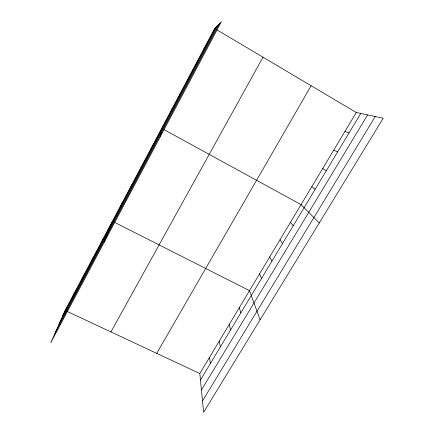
<?xml version="1.0" encoding="UTF-8"?>
<svg xmlns="http://www.w3.org/2000/svg" width="434" height="434" viewBox="0 0 434 434"><rect width="100%" height="100%" fill="white"/><g stroke="black" fill="none" stroke-linecap="round" stroke-linejoin="round"><path stroke-width="0.65" d="M160.396 136.515L161.67 128.345M151.081 149.263L151.537 147.452M140.849 168.544L141.544 166.293M130.77 187.548L131.692 184.868M120.831 206.275L121.981 203.188M104.203 242.237L112.401 221.248M101.089 243.496L102.668 239.595M91.281 261.979L93.077 257.688M81.619 280.196L83.616 275.525M72.093 298.153L74.29 293.113M62.697 315.854L215.736 27.385M59.04 324.117L217.467 25.655M54.999 333.236L219.392 23.729M110.941 331.923L262.993 57.19M156.723 353.357L311.135 85.726M199.814 373.533L356.292 112.493L383.211 118.238L203.611 412.3L199.814 373.533L66.874 311.292M200.448 380.048L360.762 113.448M201.425 389.992L367.631 114.912M202.499 400.935L375.242 116.534M203.714 49.064L204.55 48.467M192.973 69.321L193.537 69.234M344.938 131.437L349.104 132.837M333.741 150.115L337.614 151.949M114.147 222.132L249.496 290.65L260.096 319.815M164.047 129.641L301.066 204.62L319.256 222.951M216.946 29.892L356.292 112.493M322.695 168.538L326.281 170.79M311.807 186.701L315.111 189.365M290.471 222.295L293.243 225.734M182.383 89.285L182.681 89.692M280.022 239.731L282.529 243.545M269.709 256.928L271.966 261.111M259.537 273.903L261.55 278.438M239.291 307.673L240.827 312.903M229.223 324.469L230.525 330.035M219.289 341.043L220.363 346.934M209.486 357.394L210.338 363.6M171.951 108.956L171.994 109.84M65.089 310.456L50.789 342.746L221.416 21.7L214.613 28.508L65.089 310.456"/></g></svg>
